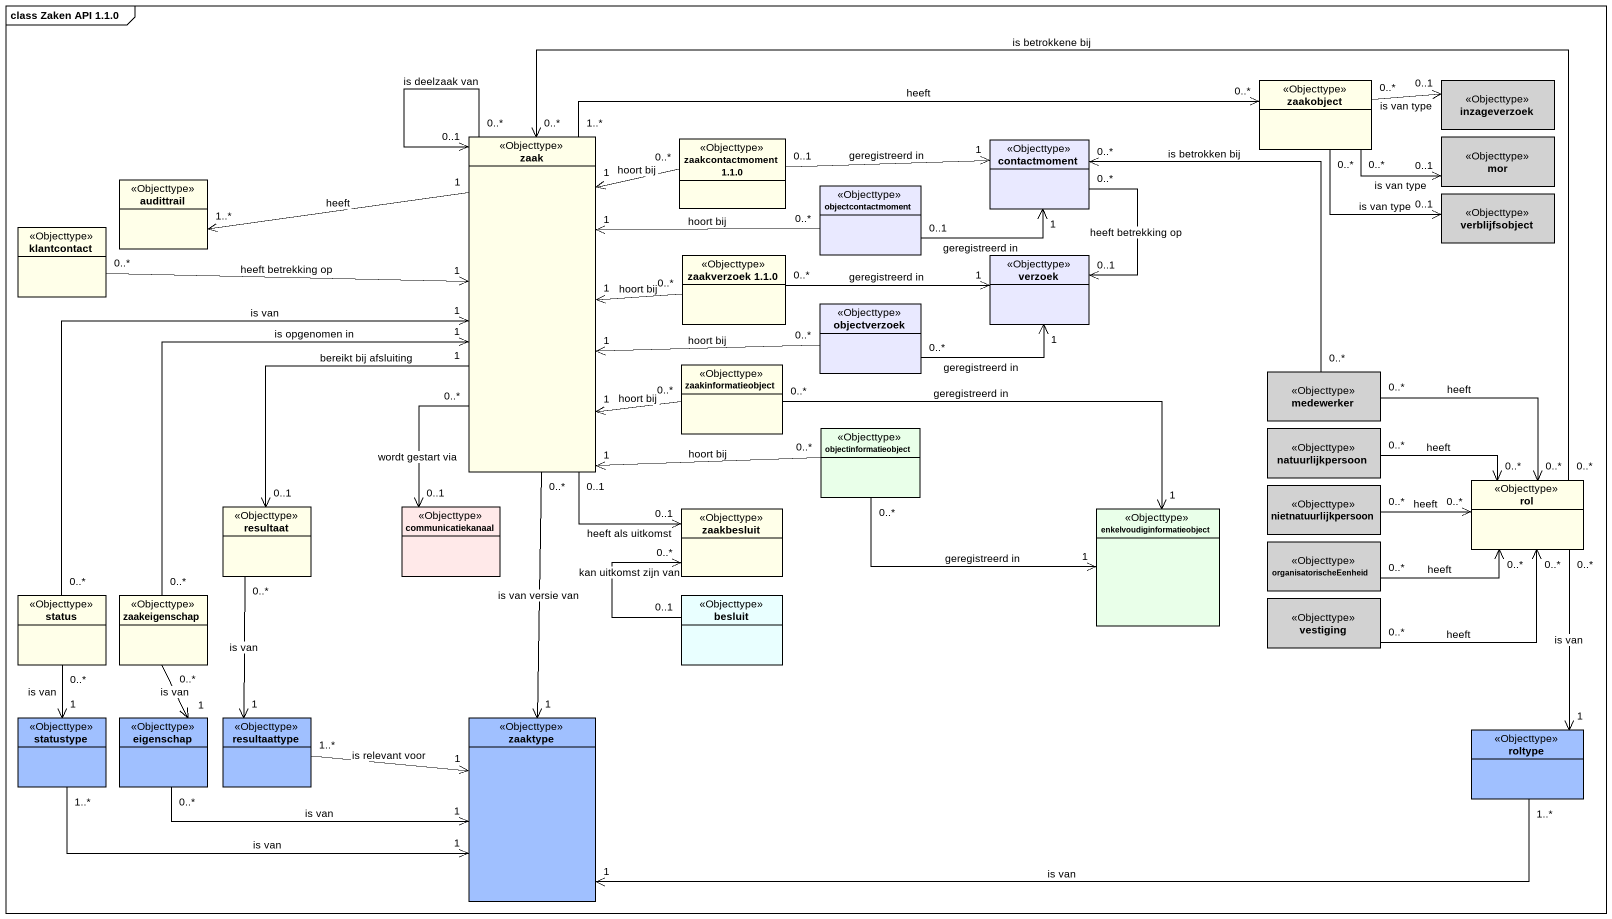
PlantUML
@startuml
mainframe class Zaken API 1.1.0
hide circle
hide empty members
class zaakobject <<Objecttype>> #FFFFE9
class inzageverzoek <<Objecttype>> #D2D2D2
class zaak <<Objecttype>> #FFFFE9
class "zaakcontactmoment 1.1.0" as zaakcontactmoment_1_1_0 <<Objecttype>> #FFFFE9
class contactmoment <<Objecttype>> #E9E9FF
class mor <<Objecttype>> #D2D2D2
class audittrail <<Objecttype>> #FFFFE9
class objectcontactmoment <<Objecttype>> #E9E9FF
class verblijfsobject <<Objecttype>> #D2D2D2
class klantcontact <<Objecttype>> #FFFFE9
class "zaakverzoek 1.1.0" as zaakverzoek_1_1_0 <<Objecttype>> #FFFFE9
class verzoek <<Objecttype>> #E9E9FF
class objectverzoek <<Objecttype>> #E9E9FF
class zaakinformatieobject <<Objecttype>> #FFFFE9
class medewerker <<Objecttype>> #D2D2D2
class objectinformatieobject <<Objecttype>> #E9FFE9
class natuurlijkpersoon <<Objecttype>> #D2D2D2
class rol <<Objecttype>> #FFFFE9
class resultaat <<Objecttype>> #FFFFE9
class communicatiekanaal <<Objecttype>> #FFE9E9
class zaakbesluit <<Objecttype>> #FFFFE9
class enkelvoudiginformatieobject <<Objecttype>> #E9FFE9
class nietnatuurlijkpersoon <<Objecttype>> #D2D2D2
class organisatorischeEenheid <<Objecttype>> #D2D2D2
class status <<Objecttype>> #FFFFE9
class zaakeigenschap <<Objecttype>> #FFFFE9
class besluit <<Objecttype>> #E9FFFF
class vestiging <<Objecttype>> #D2D2D2
class statustype <<Objecttype>> #A0C0FF
class eigenschap <<Objecttype>> #A0C0FF
class resultaattype <<Objecttype>> #A0C0FF
class zaaktype <<Objecttype>> #A0C0FF
class roltype <<Objecttype>> #A0C0FF
zaakobject "0..*" -right-> "0..1" inzageverzoek : is van type
zaakobject "0..*" -right-> "0..1" mor : is van type
zaakobject "0..*" -right-> "0..1" verblijfsobject : is van type
zaak "1..*" -right-> "0..*" zaakobject : heeft
zaak "0..*" --> "0..1" zaak : is deelzaak van
zaak "1" <-up- "0..*" zaakcontactmoment_1_1_0 : hoort bij
zaak "1" -left-> "1..*" audittrail : heeft
zaak "1" <-right- "0..*" zaakverzoek_1_1_0 : hoort bij
zaak "1" <-right- "0..*" zaakinformatieobject : hoort bij
zaak "0..*" --> "0..1" communicatiekanaal : wordt gestart via
zaak "0..1" --> "0..1" zaakbesluit : heeft als uitkomst
zaak "0..*" --> "1" zaaktype : is van versie van
zaakcontactmoment_1_1_0 "0..1" -right-> "1" contactmoment : geregistreerd in
contactmoment "1" <-left- "0..1" objectcontactmoment : geregistreerd in
contactmoment "0..*" --> "0..1" verzoek : heeft betrekking op
objectcontactmoment "0..*" -left-> "1" zaak : hoort bij
klantcontact "0..*" -right-> "1" zaak : heeft betrekking op
zaakverzoek_1_1_0 "0..*" -right-> "1" verzoek : geregistreerd in
verzoek "1" <-left- "0..*" objectverzoek : geregistreerd in
objectverzoek "0..*" -left-> "1" zaak : hoort bij
zaakinformatieobject "0..*" -right-> "1" enkelvoudiginformatieobject : geregistreerd in
medewerker "0..*" -up-> "0..*" contactmoment : is betrokken bij
medewerker "0..*" -right-> "0..*" rol : heeft
objectinformatieobject "0..*" -left-> "1" zaak : hoort bij
natuurlijkpersoon "0..*" -right-> "0..*" rol : heeft
rol "0..*" -left-> "0..*" zaak : is betrokkene bij
rol "0..*" --> "1" roltype : is van
resultaat "0..1" <-up- "1" zaak : bereikt bij afsluiting
resultaat "0..*" --> "1" resultaattype : is van
zaakbesluit "0..*" <-- "0..1" besluit : kan uitkomst zijn van
enkelvoudiginformatieobject "1" <-left- "0..*" objectinformatieobject : geregistreerd in
nietnatuurlijkpersoon "0..*" -right-> "0..*" rol : heeft
organisatorischeEenheid "0..*" -right-> "0..*" rol : heeft
status "0..*" -up-> "1" zaak : is van
status "0..*" --> "1" statustype : is van
zaakeigenschap "0..*" -up-> "1" zaak : is opgenomen in
vestiging "0..*" -right-> "0..*" rol : heeft
statustype "1..*" -right-> "1" zaaktype : is van
eigenschap "1" <-up- "0..*" zaakeigenschap : is van
eigenschap "0..*" -right-> "1" zaaktype : is van
resultaattype "1..*" -right-> "1" zaaktype : is relevant voor
roltype "1..*" -left-> "1" zaaktype : is van
@enduml
